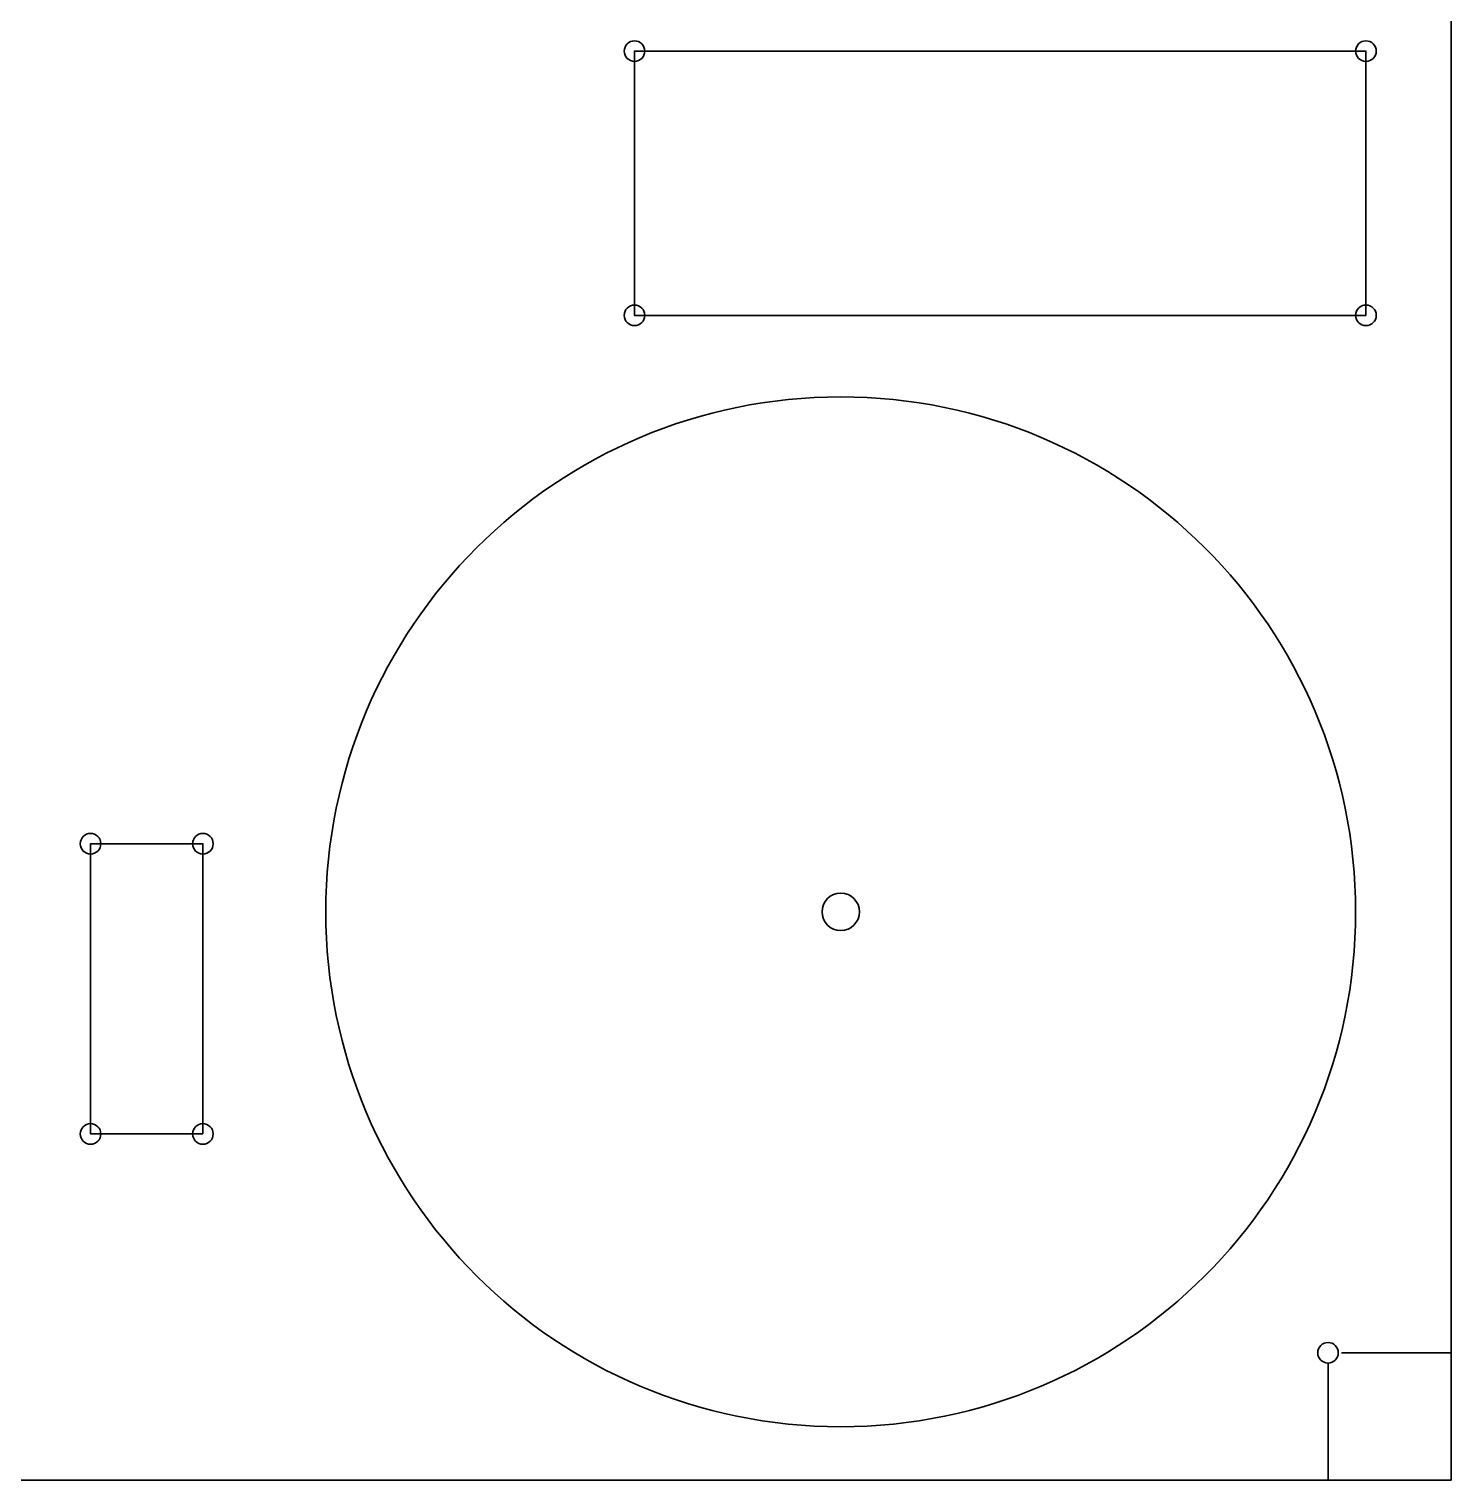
# Model space of a CAD drawing. Header units: inches. Extents: x 4 to 816, y 71 to 806.
# Drawn here: x 188.2 to 406.8, y 215.6 to 438.5 of the extents above; entities that cross this region are included whole.
import ezdxf

# ---------------------------------------------------------------- set-up
doc = ezdxf.new("R2010")
doc.units = ezdxf.units.IN
doc.header["$MEASUREMENT"] = 0
doc.layers.add('Layer 1', color=7, linetype='Continuous')

# ---------------------------------------------------------------- blocks, each defined once
blk = doc.blocks.new('block 12')
at = {"layer": 'Layer 1', "color": 240, "lineweight": 35, "true_color": 0xed1c24}
blk.add_lwpolyline([(23.17, 564.53), (23.17, 215.57), (406.63, 215.57), (406.63, 564.53)], dxfattribs=at)
blk = doc.blocks.new('block 14')
at = {"layer": 'Layer 1', "color": 140, "lineweight": 35, "true_color": 0x00adef}
blk.add_open_spline([(391.96, 302.85), (391.96, 259.17), (356.55, 223.76), (312.87, 223.76), (269.19, 223.76), (233.78, 259.17), (233.78, 302.85), (233.78, 346.53), (269.19, 381.94), (312.87, 381.94), (356.55, 381.94), (391.96, 346.53), (391.96, 302.85)], degree=3, knots=[0, 0, 0, 0, 1, 1, 1, 2, 2, 2, 3, 3, 3, 4, 4, 4, 4], dxfattribs=at)
blk = doc.blocks.new('block 15')
at = {"layer": 'Layer 1', "color": 240, "lineweight": 35, "true_color": 0xed1c24}
blk.add_open_spline([(315.75, 302.85), (315.75, 301.26), (314.46, 299.97), (312.87, 299.97), (311.28, 299.97), (310, 301.26), (310, 302.85), (310, 304.43), (311.28, 305.72), (312.87, 305.72), (314.46, 305.72), (315.75, 304.43), (315.75, 302.85)], degree=3, knots=[0, 0, 0, 0, 1, 1, 1, 2, 2, 2, 3, 3, 3, 4, 4, 4, 4], dxfattribs=at)
blk = doc.blocks.new('block 22')
at = {"layer": 'Layer 1', "color": 140, "lineweight": 35, "true_color": 0x00adef}
blk.add_lwpolyline([(393.54, 394.47), (281.19, 394.47), (281.19, 435.06), (393.54, 435.06), (393.54, 394.47)], dxfattribs=at)
blk = doc.blocks.new('block 23')
at = {"layer": 'Layer 1', "color": 240, "lineweight": 35, "true_color": 0xed1c24}
blk.add_open_spline([(282.77, 435.06), (282.77, 434.18), (282.06, 433.48), (281.19, 433.48), (280.32, 433.48), (279.61, 434.18), (279.61, 435.06), (279.61, 435.93), (280.32, 436.64), (281.19, 436.64), (282.06, 436.64), (282.77, 435.93), (282.77, 435.06)], degree=3, knots=[0, 0, 0, 0, 1, 1, 1, 2, 2, 2, 3, 3, 3, 4, 4, 4, 4], dxfattribs=at)
blk = doc.blocks.new('block 24')
at = {"layer": 'Layer 1', "color": 240, "lineweight": 35, "true_color": 0xed1c24}
blk.add_open_spline([(395.13, 435.06), (395.13, 434.18), (394.42, 433.48), (393.54, 433.48), (392.67, 433.48), (391.96, 434.18), (391.96, 435.06), (391.96, 435.93), (392.67, 436.64), (393.54, 436.64), (394.42, 436.64), (395.13, 435.93), (395.13, 435.06)], degree=3, knots=[0, 0, 0, 0, 1, 1, 1, 2, 2, 2, 3, 3, 3, 4, 4, 4, 4], dxfattribs=at)
blk = doc.blocks.new('block 25')
at = {"layer": 'Layer 1', "color": 240, "lineweight": 35, "true_color": 0xed1c24}
blk.add_open_spline([(395.13, 394.47), (395.13, 393.6), (394.42, 392.89), (393.54, 392.89), (392.67, 392.89), (391.96, 393.6), (391.96, 394.47), (391.96, 395.35), (392.67, 396.06), (393.54, 396.06), (394.42, 396.06), (395.13, 395.35), (395.13, 394.47)], degree=3, knots=[0, 0, 0, 0, 1, 1, 1, 2, 2, 2, 3, 3, 3, 4, 4, 4, 4], dxfattribs=at)
blk = doc.blocks.new('block 26')
at = {"layer": 'Layer 1', "color": 240, "lineweight": 35, "true_color": 0xed1c24}
blk.add_open_spline([(282.77, 394.47), (282.77, 393.6), (282.06, 392.89), (281.19, 392.89), (280.32, 392.89), (279.61, 393.6), (279.61, 394.47), (279.61, 395.35), (280.32, 396.06), (281.19, 396.06), (282.06, 396.06), (282.77, 395.35), (282.77, 394.47)], degree=3, knots=[0, 0, 0, 0, 1, 1, 1, 2, 2, 2, 3, 3, 3, 4, 4, 4, 4], dxfattribs=at)
blk = doc.blocks.new('block 27')
at = {"layer": 'Layer 1', "color": 140, "lineweight": 35, "true_color": 0x00adef}
blk.add_lwpolyline([(214.9, 268.73), (197.64, 268.73), (197.64, 313.31), (214.9, 313.31), (214.9, 268.73)], dxfattribs=at)
blk = doc.blocks.new('block 28')
at = {"layer": 'Layer 1', "color": 240, "lineweight": 35, "true_color": 0xed1c24}
blk.add_open_spline([(216.48, 313.31), (216.48, 312.43), (215.77, 311.73), (214.9, 311.73), (214.02, 311.73), (213.32, 312.43), (213.32, 313.31), (213.32, 314.18), (214.02, 314.89), (214.9, 314.89), (215.77, 314.89), (216.48, 314.18), (216.48, 313.31)], degree=3, knots=[0, 0, 0, 0, 1, 1, 1, 2, 2, 2, 3, 3, 3, 4, 4, 4, 4], dxfattribs=at)
blk = doc.blocks.new('block 29')
at = {"layer": 'Layer 1', "color": 240, "lineweight": 35, "true_color": 0xed1c24}
blk.add_open_spline([(199.22, 313.31), (199.22, 312.43), (198.52, 311.73), (197.64, 311.73), (196.77, 311.73), (196.06, 312.43), (196.06, 313.31), (196.06, 314.18), (196.77, 314.89), (197.64, 314.89), (198.52, 314.89), (199.22, 314.18), (199.22, 313.31)], degree=3, knots=[0, 0, 0, 0, 1, 1, 1, 2, 2, 2, 3, 3, 3, 4, 4, 4, 4], dxfattribs=at)
blk = doc.blocks.new('block 30')
at = {"layer": 'Layer 1', "color": 240, "lineweight": 35, "true_color": 0xed1c24}
blk.add_open_spline([(216.48, 268.73), (216.48, 267.86), (215.77, 267.15), (214.9, 267.15), (214.02, 267.15), (213.32, 267.86), (213.32, 268.73), (213.32, 269.6), (214.02, 270.31), (214.9, 270.31), (215.77, 270.31), (216.48, 269.6), (216.48, 268.73)], degree=3, knots=[0, 0, 0, 0, 1, 1, 1, 2, 2, 2, 3, 3, 3, 4, 4, 4, 4], dxfattribs=at)
blk = doc.blocks.new('block 31')
at = {"layer": 'Layer 1', "color": 240, "lineweight": 35, "true_color": 0xed1c24}
blk.add_open_spline([(199.22, 268.73), (199.22, 267.86), (198.52, 267.15), (197.64, 267.15), (196.77, 267.15), (196.06, 267.86), (196.06, 268.73), (196.06, 269.6), (196.77, 270.31), (197.64, 270.31), (198.52, 270.31), (199.22, 269.6), (199.22, 268.73)], degree=3, knots=[0, 0, 0, 0, 1, 1, 1, 2, 2, 2, 3, 3, 3, 4, 4, 4, 4], dxfattribs=at)
blk = doc.blocks.new('block 46')
at = {"layer": 'Layer 1', "color": 240, "lineweight": 35, "true_color": 0xed1c24}
blk.add_open_spline([(389.3, 235.11), (389.3, 235.99), (388.59, 236.69), (387.72, 236.69), (386.85, 236.69), (386.14, 235.99), (386.14, 235.11), (386.14, 234.24), (386.85, 233.53), (387.72, 233.53), (388.59, 233.53), (389.3, 234.24), (389.3, 235.11)], degree=3, knots=[0, 0, 0, 0, 1, 1, 1, 2, 2, 2, 3, 3, 3, 4, 4, 4, 4], dxfattribs=at)
blk = doc.blocks.new('block 47')
at = {"layer": 'Layer 1', "color": 140, "lineweight": 35, "true_color": 0x00adef}
blk.add_lwpolyline([(389.77, 235.11), (406.76, 235.11)], dxfattribs=at)
blk = doc.blocks.new('block 48')
at = {"layer": 'Layer 1', "color": 140, "lineweight": 35, "true_color": 0x00adef}
blk.add_lwpolyline([(387.72, 233.56), (387.72, 215.57)], dxfattribs=at)

msp = doc.modelspace()

# ---------------------------------------------------------------- block references
at = {"layer": 'Layer 1'}
for name in ['block 12', 'block 23', 'block 22', 'block 24', 'block 26', 'block 25', 'block 14', 'block 29', 'block 28', 'block 27', 'block 15', 'block 31', 'block 30', 'block 46', 'block 47', 'block 48']:
    msp.add_blockref(name, (0, 0), dxfattribs=at)

doc.saveas('drawing.dxf')
